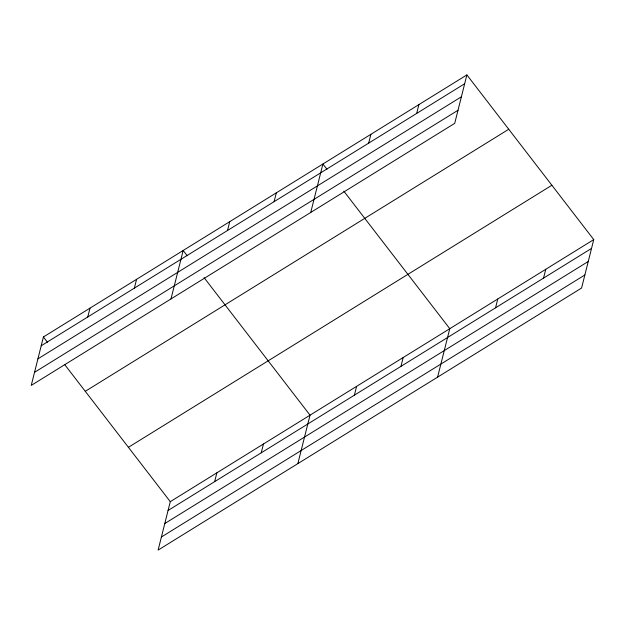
<?xml version="1.0" encoding="UTF-8"?>
<svg xmlns="http://www.w3.org/2000/svg" width="625" height="625" viewBox="0 0 625 625"><rect width="100%" height="100%" fill="white"/><g stroke="black" fill="none" stroke-linecap="round" stroke-linejoin="round"><path stroke-width="0.94" d="M466.883 74.906L43.414 336.969L31.25 385.406L454.719 123.344L466.883 74.906L593.75 239.594L581.586 288.031L158.117 550.094L170.281 501.656L593.75 239.594M87.781 316.961L90 308.141M134.359 288.133L136.578 279.312M170.992 298.922L183.164 250.492L187.234 255.773M227.523 230.484L229.742 221.664M274.109 201.656L276.32 192.836M214.648 481.648L216.867 472.828M310.734 212.445L322.906 164.008L326.977 169.289M261.234 452.82L263.445 444M368.68 143.133L370.898 134.312M297.859 463.609L310.031 415.172L204.094 277.664M416.672 113.43L418.891 104.609M354.391 395.172L356.609 386.352M400.977 366.344L403.188 357.523M437.602 377.133L449.773 328.695L343.836 191.18M495.547 307.82L497.766 298.992M543.539 278.117L545.758 269.297M41.203 345.789L464.664 83.727M37.914 358.859L461.383 96.805M34.531 372.328L458 110.273M85.281 391.312L508.75 129.258M128.414 447.305L551.883 185.25M168.07 510.477L591.531 248.414M164.781 523.547L588.25 261.492M161.398 537.016L584.867 274.961M43.414 336.969L47.484 342.25M64.93 364.898L170.281 501.656"/></g></svg>
